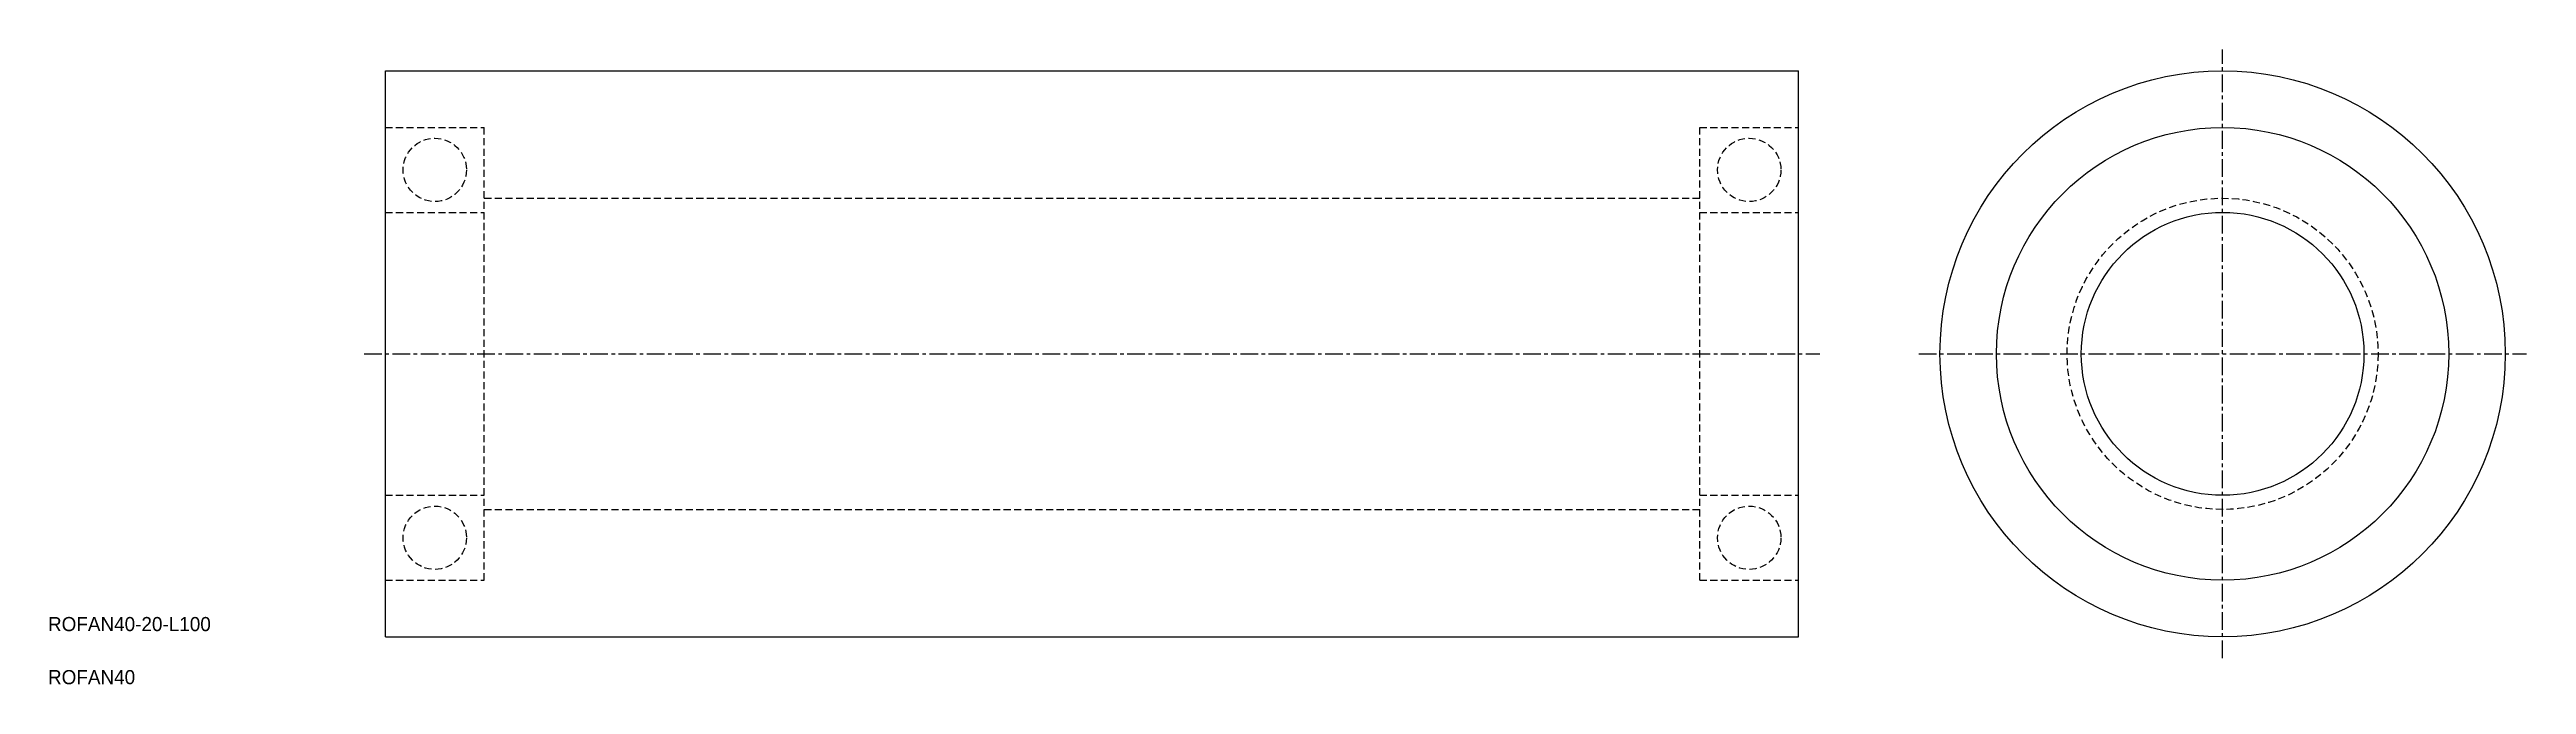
# Model space of a CAD drawing. Extents: x 3 to 178, y 2 to 47.
import ezdxf

# ---------------------------------------------------------------- set-up
doc = ezdxf.new("R2010")
doc.units = 0
doc.linetypes.add('CENTER', pattern=[2, 1.25, -0.25, 0.25, -0.25])
doc.linetypes.add('DASHED', pattern=[0.75, 0.5, -0.25])
doc.layers.get('0').update_dxf_attribs({"linetype": 'CONTINUOUS'})
doc.layers.add('CENTER', color=1, linetype='CENTER')

msp = doc.modelspace()

# ---------------------------------------------------------------- linework, layer by layer
at = {"color": 7, "linetype": 'CONTINUOUS'}
for p, q in [((26.37, 5.85), (26.37, 45.85)), ((26.37, 45.85), (126.37, 45.85)), ((126.37, 5.85), (126.37, 45.85)), ((26.37, 5.85), (126.37, 5.85))]:
    msp.add_line(p, q, dxfattribs=at)
at = {"color": 3, "linetype": 'DASHED'}
for p, q in [((26.37, 41.85), (33.37, 41.85)), ((33.37, 9.85), (33.37, 41.85)), ((119.37, 9.85), (119.37, 41.85)), ((119.37, 41.85), (126.37, 41.85)), ((33.37, 36.85), (119.37, 36.85)), ((26.37, 35.85), (33.37, 35.85)), ((119.37, 35.85), (126.37, 35.85)), ((26.37, 15.85), (33.37, 15.85)), ((119.37, 15.85), (126.37, 15.85)), ((33.37, 14.85), (119.37, 14.85)), ((26.37, 9.85), (33.37, 9.85)), ((119.37, 9.85), (126.37, 9.85))]:
    msp.add_line(p, q, dxfattribs=at)
at = {"color": 7, "linetype": 'CONTINUOUS'}
for radius in [20, 16, 10]:
    msp.add_circle((156.37, 25.85), radius, dxfattribs=at)
at = {"color": 3, "linetype": 'DASHED'}
for centre, radius in [((29.87, 38.85), 2.24), ((122.87, 38.85), 2.24), ((156.37, 25.85), 11), ((29.87, 12.85), 2.24), ((122.87, 12.85), 2.24)]:
    msp.add_circle(centre, radius, dxfattribs=at)
at = {"layer": 'CENTER', "color": 1, "linetype": 'CENTER'}
for p, q in [((156.37, 4.35), (156.37, 47.35)), ((24.87, 25.85), (127.87, 25.85)), ((134.87, 25.85), (177.87, 25.85))]:
    msp.add_line(p, q, dxfattribs=at)

# ---------------------------------------------------------------- texts
at = {"color": 7, "linetype": 'CONTINUOUS'}
for s, p in [('ROFAN40-20-L100', (2.5, 6.25)), ('ROFAN40', (2.5, 2.5))]:
    msp.add_text(s, height=1, dxfattribs=at).set_placement(p)

doc.saveas('drawing.dxf')
